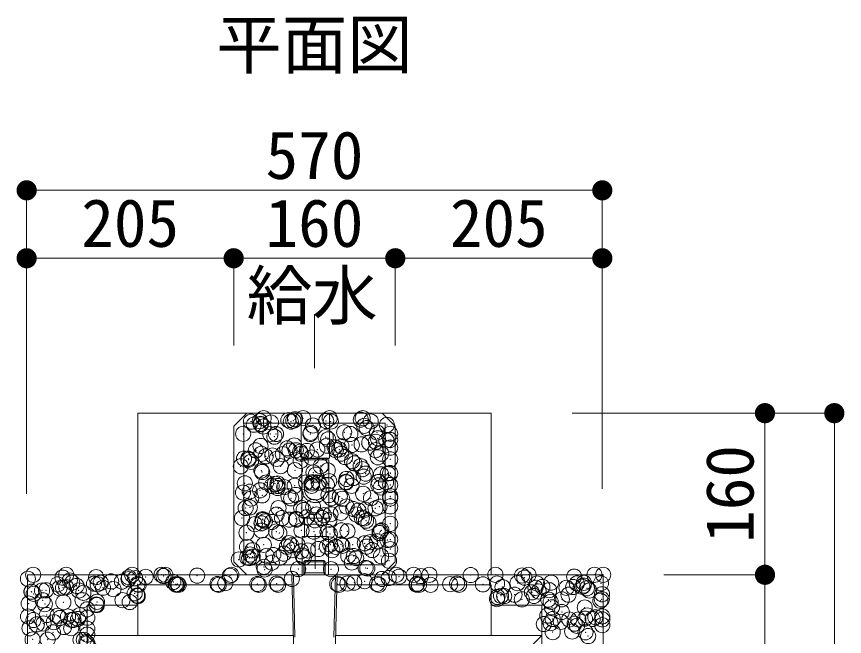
# Model space of a CAD drawing. Units: millimetres at full size, sheet at 1:30. Extents: x 19346 to 27561, y 3588 to 9188.
# Drawn here: x 20412 to 21232, y 5390 to 6004 of the extents above; entities that cross this region are included whole.
import ezdxf
from ezdxf.enums import TextEntityAlignment as Align

# ---------------------------------------------------------------- set-up
doc = ezdxf.new("R2010")
doc.units = ezdxf.units.MM
doc.header["$LTSCALE"] = 30.0003
doc.header["$PDMODE"] = 32
doc.header["$PDSIZE"] = 15
doc.linetypes.add('DASHED', pattern=[7.5, 6, -1.5])
doc.linetypes.add('DASHED_SPACED', pattern=[12, 6, -6])
doc.layers.add('寸法', color=1, linetype='Continuous', lineweight=13)
doc.layers.add('本体', color=7, linetype='Continuous', lineweight=13)
doc.styles.add('ＭＳ ゴシック', font='')
doc.styles.get('ＭＳ ゴシック').set_extended_font_data('MS Gothic')

# ---------------------------------------------------------------- blocks, each defined once
blk = doc.blocks.new('filled_dot')
at = {"color": 0, "linetype": 'Continuous', "lineweight": -2, "const_width": 1.25}
blk.add_lwpolyline([(-0.625, 0, 1), (0.625, 0, 1)], format="xyb", close=True, dxfattribs=at)

msp = doc.modelspace()

# ---------------------------------------------------------------- linework, layer by layer
at = {"layer": '寸法'}
for p, q in [((20421.79, 5832.12), (20991.79, 5832.12)), ((20421.79, 5531.5), (20421.79, 5832.12)), ((20991.79, 5536.5), (20991.79, 5832.12)), ((20626.79, 5764.88), (20421.79, 5764.88)), ((20421.79, 5744.88), (20421.79, 5764.88)), ((20786.79, 5764.88), (20626.79, 5764.88)), ((20626.79, 5678.58), (20626.79, 5764.88)), ((20626.79, 5744.88), (20626.79, 5764.88)), ((20991.79, 5764.88), (20786.79, 5764.88)), ((20786.79, 5678.58), (20786.79, 5764.88)), ((20786.79, 5678.58), (20786.79, 5764.88)), ((20991.79, 5536.5), (20991.79, 5764.88)), ((20961.79, 5611.5), (21152.86, 5611.5)), ((21051.79, 5611.5), (21221.55, 5611.5)), ((21152.86, 5451.5), (21152.86, 5611.5)), ((21221.55, 4881.5), (21221.55, 5611.5)), ((21052.62, 5451.5), (21152.86, 5451.5)), ((21052.62, 5451.5), (21152.86, 5451.5)), ((21152.86, 4881.5), (21152.86, 5451.5))]:
    msp.add_line(p, q, dxfattribs=at)
at = {"layer": '本体'}
for p, q in [((20706.75, 5655.92), (20706.75, 5709.23)), ((20626.79, 5598.58), (20639.72, 5611.5)), ((20639.72, 5611.5), (20773.86, 5611.5)), ((20773.86, 5611.5), (20786.79, 5598.58)), ((20636.79, 5461.5), (20636.79, 5601.5)), ((20636.79, 5601.5), (20776.79, 5601.5)), ((20776.79, 5601.5), (20776.79, 5461.5)), ((20626.79, 5464.43), (20626.79, 5598.58)), ((20786.79, 5598.58), (20786.79, 5464.43)), ((20707.62, 5457.5), (20707.62, 5491.78)), ((20639.72, 5451.5), (20626.79, 5464.43)), ((20776.79, 5461.5), (20636.79, 5461.5)), ((20697.47, 5465.5), (20696.31, 5464.34)), ((20696.31, 5451.5), (20696.31, 5464.34)), ((20696.31, 5464.34), (20717.27, 5464.34)), ((20697.47, 5453.51), (20697.47, 5465.5)), ((20697.47, 5465.5), (20716.11, 5465.5)), ((20716.11, 5465.5), (20716.11, 5453.51)), ((20716.11, 5465.5), (20717.27, 5464.34)), ((20717.27, 5451.5), (20717.27, 5464.34)), ((20786.79, 5464.43), (20773.86, 5451.5)), ((20992.62, 5451.5), (20422.62, 5451.5)), ((20422.62, 5451.5), (20422.62, 4881.5)), ((20773.86, 5451.5), (20639.72, 5451.5)), ((20686.76, 5348.16), (20684.33, 5451.5)), ((20729.25, 5451.5), (20684.33, 5451.5)), ((20686.02, 5451.5), (20687.48, 5389.76)), ((20696.31, 5451.5), (20697.47, 5453.51)), ((20717.27, 5453.51), (20696.31, 5453.51)), ((20716.11, 5453.51), (20717.27, 5451.5)), ((20726.11, 5389.76), (20727.56, 5451.5)), ((20729.25, 5451.5), (20726.83, 5348.16)), ((20992.62, 4881.5), (20992.62, 5451.5)), ((20531.79, 5441.5), (20531.79, 5391.5)), ((20531.79, 5441.5), (20684.79, 5441.5)), ((20728.79, 5441.5), (20881.79, 5441.5)), ((20881.79, 5441.5), (20881.79, 5391.5)), ((20531.79, 5421.5), (20481.79, 5421.5)), ((20481.79, 5421.5), (20481.79, 4941.5)), ((20931.79, 5421.5), (20881.79, 5421.5)), ((20931.79, 4941.5), (20931.79, 5421.5)), ((20481.79, 5391.5), (20931.79, 4941.5)), ((20481.79, 4941.5), (20931.79, 5391.5)), ((20685.74, 5391.5), (20481.79, 5391.5)), ((20931.79, 5391.5), (20727.84, 5391.5))]:
    msp.add_line(p, q, dxfattribs=at)
at = {"layer": '本体', "linetype": 'DASHED'}
for p, q in [((20531.79, 5451.5), (20531.79, 5611.5)), ((20531.79, 5611.5), (20639.72, 5611.5)), ((20881.79, 5611.5), (20773.86, 5611.5)), ((20881.79, 5451.5), (20881.79, 5611.5))]:
    msp.add_line(p, q, dxfattribs=at)
at = {"layer": '本体', "linetype": 'DASHED_SPACED'}
for p, q in [((20693.62, 5567), (20693.62, 5611)), ((20721.12, 5611.5), (20694.12, 5611.5)), ((20721.62, 5567), (20721.62, 5611)), ((20693.62, 5567), (20721.62, 5567)), ((20694.12, 5566.5), (20693.62, 5567)), ((20721.12, 5566.5), (20694.12, 5566.5)), ((20707.62, 5566.5), (20694.12, 5566.5)), ((20696.78, 5565.46), (20696.78, 5566.5)), ((20718.48, 5566.5), (20718.48, 5565.46)), ((20721.12, 5566.5), (20721.62, 5567)), ((20694.12, 5536.46), (20694.12, 5565.46)), ((20694.12, 5565.46), (20721.12, 5565.46)), ((20721.12, 5565.46), (20721.12, 5536.46)), ((20694.12, 5536.46), (20694.12, 5507.46)), ((20721.12, 5507.46), (20721.12, 5536.46)), ((20694.12, 5507.46), (20721.12, 5507.46)), ((20696.78, 5489.5), (20696.78, 5507.46)), ((20718.46, 5489.5), (20718.46, 5507.46)), ((20694.62, 5452), (20694.62, 5489)), ((20695.12, 5489.5), (20720.12, 5489.5)), ((20720.62, 5452), (20720.62, 5489)), ((20695.12, 5451.5), (20720.12, 5451.5))]:
    msp.add_line(p, q, dxfattribs=at)
for radius in [13.5, 10.85]:
    msp.add_circle((20707.62, 5536.46), radius, dxfattribs=at)
for centre, start, end in [((20694.12, 5611), 90, 180), ((20721.12, 5611), 0, 90), ((20695.12, 5489), 90, 180), ((20720.12, 5489), 0, 90), ((20695.12, 5452), 180, 270), ((20720.12, 5452), 270, 0)]:
    msp.add_arc(centre, 0.5, start, end, dxfattribs=at)
at = {"layer": '本体'}
for p in [(20643.86, 5603.05), (20646.76, 5600.08), (20652.6, 5603.55), (20653.37, 5600.95), (20653.73, 5600.45), (20656.45, 5606.5), (20656.45, 5606.5), (20663.7, 5602.31), (20680.95, 5604.58), (20683.41, 5603.12), (20685.84, 5603.97), (20687.56, 5605.45), (20695.55, 5606.5), (20695.55, 5606.5), (20718.33, 5603.81), (20721.83, 5606.5), (20722.96, 5603.19), (20752.63, 5605.05), (20754.52, 5606.5), (20754.52, 5606.5), (20762.51, 5603.26), (20778.49, 5599.81), (20656.08, 5598.31), (20703.01, 5592.06), (20705.3, 5599.33), (20736.25, 5592.49), (20756.12, 5598.9), (20758.46, 5596.75), (20768.74, 5592.33), (20636.22, 5590.98), (20663.14, 5590.76), (20667.12, 5588.19), (20668.71, 5590.83), (20702.69, 5590.83), (20717.94, 5587.75), (20720.28, 5585.6), (20742.24, 5590.91), (20769.51, 5586.63), (20777.96, 5584.47), (20781.79, 5590.98), (20781.79, 5584.98), (20653.4, 5579.07), (20679.77, 5576.6), (20686.64, 5579.5), (20709.59, 5575.47), (20719.13, 5579.34), (20726.84, 5577.74), (20731.33, 5575.48), (20733.45, 5578.61), (20743.78, 5579.97), (20753.43, 5580.58), (20761.03, 5582.24), (20767.64, 5583.11), (20781.79, 5577.26), (20648.77, 5574.66), (20654.12, 5571.24), (20658.47, 5568.74), (20665.08, 5569.61), (20675.41, 5570.97), (20682.11, 5574.46), (20688.31, 5574.73), (20692.66, 5573.24), (20693.67, 5571.32), (20699.27, 5574.11), (20703.81, 5567.59), (20727.86, 5574.8), (20733.22, 5571.39), (20737.05, 5568.02), (20767.41, 5574.87), (20769.54, 5567.86), (20772.77, 5571.46), (20633.85, 5558.89), (20637.02, 5566.51), (20641.22, 5566.47), (20641.59, 5565.46), (20643.93, 5563.31), (20669.51, 5566.36), (20673.4, 5558.96), (20693.15, 5564.33), (20712.95, 5559.03), (20743.97, 5563.9), (20746.31, 5561.75), (20752.5, 5559.1), (20781.79, 5565.71), (20654.2, 5554.6), (20654.98, 5553.19), (20687.44, 5555.03), (20705.8, 5552.75), (20708.14, 5550.6), (20719.93, 5554.87), (20754.23, 5556.11), (20757.36, 5551.63), (20772.74, 5550.9), (20779.35, 5551.77), (20781.79, 5552.18), (20781.79, 5552.09), (20781.79, 5552.09), (20659.02, 5542.85), (20698.57, 5542.93), (20704.61, 5543.12), (20710.98, 5542.77), (20721.3, 5544.13), (20737.85, 5543.54), (20738.12, 5543), (20738.55, 5546.4), (20745.16, 5547.27), (20755.49, 5548.63), (20770.34, 5543.39), (20777.67, 5543.07), (20637.82, 5542.04), (20652.93, 5535.13), (20664.38, 5539.44), (20667.62, 5541.6), (20669.96, 5539.46), (20670.18, 5537.4), (20670.31, 5541.88), (20676.79, 5538.27), (20687.12, 5539.63), (20703.93, 5539.51), (20704.37, 5541.9), (20719.19, 5540.48), (20743.48, 5539.59), (20770, 5540.04), (20772.34, 5537.9), (20781.79, 5540.44), (20781.79, 5540.44), (20636, 5532.9), (20642.61, 5533.77), (20644.11, 5527.09), (20655, 5530.13), (20681.01, 5529.33), (20683.66, 5527.16), (20688.24, 5530.56), (20720.73, 5530.4), (20723.21, 5527.23), (20731.83, 5528.9), (20734.17, 5526.75), (20755.03, 5531.64), (20762.76, 5527.3), (20781.79, 5529.24), (20781.79, 5527.09), (20642.83, 5518.19), (20693.65, 5517.75), (20705.41, 5518.65), (20738.65, 5519.07), (20771.14, 5518.92), (20781.79, 5519.21), (20638.62, 5517.57), (20669.28, 5511.05), (20671.11, 5517.41), (20695.99, 5515.61), (20708.83, 5511.12), (20716.08, 5510.56), (20722.69, 5511.43), (20733.01, 5512.79), (20745.22, 5516.63), (20748.38, 5511.19), (20750.26, 5515.06), (20756.87, 5515.93), (20767.2, 5517.29), (20635.08, 5507.57), (20647.71, 5501.56), (20654.32, 5502.43), (20655.47, 5506.6), (20655.8, 5505.66), (20657.81, 5504.46), (20664.64, 5503.79), (20674.63, 5507.64), (20681.89, 5506.06), (20688.5, 5506.93), (20689.04, 5506.09), (20698.83, 5508.29), (20707.04, 5505.48), (20714.18, 5507.71), (20721.53, 5505.93), (20753.73, 5507.78), (20755.83, 5507.17), (20757.86, 5505.04), (20760.2, 5502.9), (20781.79, 5502.01), (20639.42, 5493.1), (20654.36, 5495.28), (20668.86, 5494.33), (20693.91, 5495.36), (20706.21, 5494.18), (20719.68, 5493.9), (20733.46, 5495.43), (20739.45, 5494.6), (20771.94, 5494.45), (20773.01, 5495.5), (20671.91, 5492.94), (20722.02, 5491.75), (20771.25, 5492.78), (20778.91, 5485.95), (20781.79, 5486.33), (20639.99, 5479.18), (20656.6, 5481.19), (20679.54, 5479.25), (20681.5, 5482.75), (20683.84, 5480.61), (20689.84, 5481.62), (20710.54, 5476.95), (20719.09, 5479.32), (20722.33, 5481.46), (20727.79, 5479.22), (20733.07, 5481.63), (20734.4, 5480.09), (20744.72, 5481.45), (20756.63, 5482.7), (20758.64, 5479.39), (20761.97, 5483.72), (20768.58, 5484.59), (20781.79, 5476.92), (20640.22, 5468.63), (20643.32, 5471.61), (20645.34, 5475.77), (20645.66, 5469.46), (20659.42, 5470.22), (20666.03, 5471.09), (20676.35, 5472.45), (20684.89, 5475.84), (20693.6, 5474.72), (20694.89, 5470.48), (20696.31, 5468.56), (20700.21, 5475.59), (20724.44, 5475.91), (20740.25, 5470.13), (20745.71, 5470.05), (20763.99, 5475.98), (20772.74, 5469.98), (20631.84, 5466.59), (20642.16, 5467.95), (20664.62, 5463.48), (20672.71, 5468.47), (20743.72, 5463.63), (20748.05, 5467.9), (20780.65, 5465.37), (20656.71, 5459.34), (20657.4, 5456.72), (20690.64, 5457.15), (20723.13, 5456.99), (20757.43, 5458.23), (20759.1, 5457.78), (20423.03, 5447.48), (20428.28, 5451.5), (20457.33, 5448.71), (20460.97, 5451.5), (20460.97, 5451.5), (20464.58, 5445.87), (20490.57, 5449.14), (20505.42, 5444.95), (20516.15, 5444.75), (20522.67, 5447.22), (20523.06, 5448.98), (20526.35, 5451.5), (20529.28, 5448.09), (20539.61, 5449.45), (20555.24, 5451.5), (20557.36, 5450.22), (20559.04, 5451.5), (20559.04, 5451.5), (20566.97, 5444.31), (20590.61, 5450.64), (20623.09, 5450.49), (20624.42, 5451.5), (20684.43, 5447.38), (20756.43, 5445.11), (20773.68, 5447.38), (20780.29, 5448.25), (20787.88, 5451.5), (20790.62, 5449.61), (20805.01, 5451.5), (20812.26, 5450.2), (20820.57, 5451.5), (20820.57, 5451.5), (20861.48, 5451.22), (20885.95, 5451.5), (20912.3, 5450.78), (20914.64, 5448.64), (20918.64, 5451.5), (20918.64, 5451.5), (20963.87, 5449.66), (20984.02, 5451.5), (20992.62, 5451.5), (20992.62, 5451.5), (20437.05, 5435.94), (20440.96, 5436.15), (20452.5, 5442.02), (20454.3, 5438.22), (20457.85, 5438.6), (20460.91, 5439.09), (20466.92, 5443.73), (20471.24, 5440.44), (20473.45, 5435.99), (20488.49, 5442.72), (20492.04, 5442.09), (20495.1, 5443.59), (20497.4, 5438.68), (20507.75, 5437.23), (20531.59, 5442.16), (20532.62, 5441.5), (20532.62, 5441.5), (20569.31, 5442.17), (20570.03, 5441.5), (20571.14, 5442.23), (20572.28, 5441.5), (20572.28, 5441.5), (20610.69, 5442.3), (20611.95, 5441.5), (20611.95, 5441.5), (20618.53, 5443.19), (20650.24, 5442.38), (20651.61, 5441.5), (20651.61, 5441.5), (20669.35, 5442.75), (20670.72, 5441.5), (20670.72, 5441.5), (20729.34, 5442.52), (20730.93, 5441.5), (20730.93, 5441.5), (20739.5, 5442.88), (20746.11, 5443.75), (20768.89, 5442.59), (20770.6, 5441.5), (20770.6, 5441.5), (20807.84, 5441.74), (20808.44, 5442.66), (20810.26, 5441.5), (20810.26, 5441.5), (20821.74, 5441.5), (20841.09, 5442.17), (20847.99, 5442.73), (20849.92, 5441.5), (20849.92, 5441.5), (20873.58, 5442.01), (20887.54, 5442.81), (20892.9, 5439.39), (20907.88, 5443.25), (20925.69, 5438.51), (20927.09, 5442.88), (20932.45, 5439.47), (20939.07, 5436.27), (20941.12, 5443.67), (20956.32, 5438.54), (20962.93, 5439.41), (20966.64, 5442.95), (20972, 5439.54), (20973.25, 5440.77), (20973.61, 5443.51), (20976.51, 5438.07), (20978.85, 5435.93), (20990.5, 5443.04), (20426.4, 5434.73), (20426.73, 5434.58), (20428.74, 5432.58), (20477.97, 5433.6), (20528.79, 5433.17), (20531.13, 5431.02), (20531.79, 5430.6), (20531.79, 5430.41), (20887.95, 5429.54), (20891.5, 5430.68), (20894.56, 5430.41), (20904.88, 5431.77), (20922.13, 5434.04), (20923.99, 5430.53), (20928.74, 5434.91), (20958.29, 5431.76), (20991.54, 5432.19), (20423.83, 5423.01), (20437.58, 5426.25), (20439.79, 5422.46), (20458.13, 5424.24), (20477.13, 5426.32), (20490.61, 5422.02), (20491.17, 5421.5), (20491.17, 5421.5), (20491.37, 5424.67), (20516.68, 5426.39), (20523.86, 5424.51), (20887.51, 5427.36), (20912.18, 5427.11), (20938.33, 5426.93), (20940.67, 5424.78), (20951.73, 5427.18), (20989.9, 5425.81), (20991.28, 5427.26), (20441.76, 5411.68), (20474.25, 5411.52), (20481.79, 5417.31), (20941.92, 5419.2), (20951.72, 5414.66), (20974.41, 5419.04), (20976.9, 5411.15), (20423.2, 5410.14), (20428.56, 5406.73), (20438.44, 5403.24), (20448.76, 5404.6), (20452.43, 5410.87), (20454.77, 5408.73), (20462.75, 5410.21), (20466.01, 5406.87), (20468.11, 5406.8), (20472.62, 5407.74), (20481.79, 5408.95), (20481.79, 5408.95), (20937.35, 5411.08), (20940.45, 5403.57), (20942.7, 5407.66), (20950.78, 5404.93), (20959.09, 5407.29), (20964.36, 5403.08), (20968.03, 5407.2), (20974.64, 5408.07), (20982.25, 5407.74), (20984.96, 5409.43), (20991.79, 5410.33), (20991.79, 5407.3), (20424.63, 5398.54), (20431.83, 5402.37), (20458.93, 5399.77), (20465.82, 5398.6), (20481.79, 5398.08), (20933.84, 5402.7), (20942.72, 5394.73), (20961.98, 5395.38), (20966.7, 5400.93), (20991.79, 5401.66), (20427.65, 5387.46), (20442.56, 5387.21), (20447.84, 5394.45), (20475.05, 5387.05), (20478.46, 5387.02), (20481.79, 5392.23), (20975.21, 5394.57), (20977.75, 5390.81), (20480.8, 5384.88), (20481.79, 5383.97)]:
    msp.add_point(p, dxfattribs=at)

# ---------------------------------------------------------------- block references
at = {"layer": '寸法', "xscale": 8, "yscale": 8}
for p in [(20421.79, 5832.12), (20421.79, 5764.88), (20626.79, 5764.88), (20786.79, 5764.88)]:
    msp.add_blockref('filled_dot', p, dxfattribs=at)
for p, rotation in [((20991.79, 5832.12), 180), ((20626.79, 5764.88), 180), ((20786.79, 5764.88), 180), ((20991.79, 5764.88), 180), ((21152.86, 5611.5), 270), ((21221.55, 5611.5), 270), ((21152.86, 5451.5), 270), ((21152.86, 5451.5), 90)]:
    msp.add_blockref('filled_dot', p, dxfattribs=dict(at, rotation=rotation))

# ---------------------------------------------------------------- texts
at = {"layer": '寸法', "color": 3, "style": 'ＭＳ ゴシック'}
for s, p in [('平面図', (20706.79, 5976.55)), ('給水', (20704.43, 5728.04))]:
    msp.add_text(s, height=47.47, dxfattribs=at).set_placement(p, align=Align.MIDDLE_CENTER)
at = {"layer": '寸法', "style": 'ＭＳ ゴシック'}
for s, p in [('570', (20706.79, 5867.12)), ('205', (20524.29, 5799.88)), ('160', (20706.79, 5799.88)), ('205', (20889.29, 5799.88))]:
    msp.add_text(s, height=47.47, dxfattribs=at).set_placement(p, align=Align.MIDDLE_CENTER)
msp.add_text('160', height=47.47, rotation=90, dxfattribs=at).set_placement((21117.86, 5531.5), align=Align.MIDDLE_CENTER)

doc.saveas('drawing.dxf')
